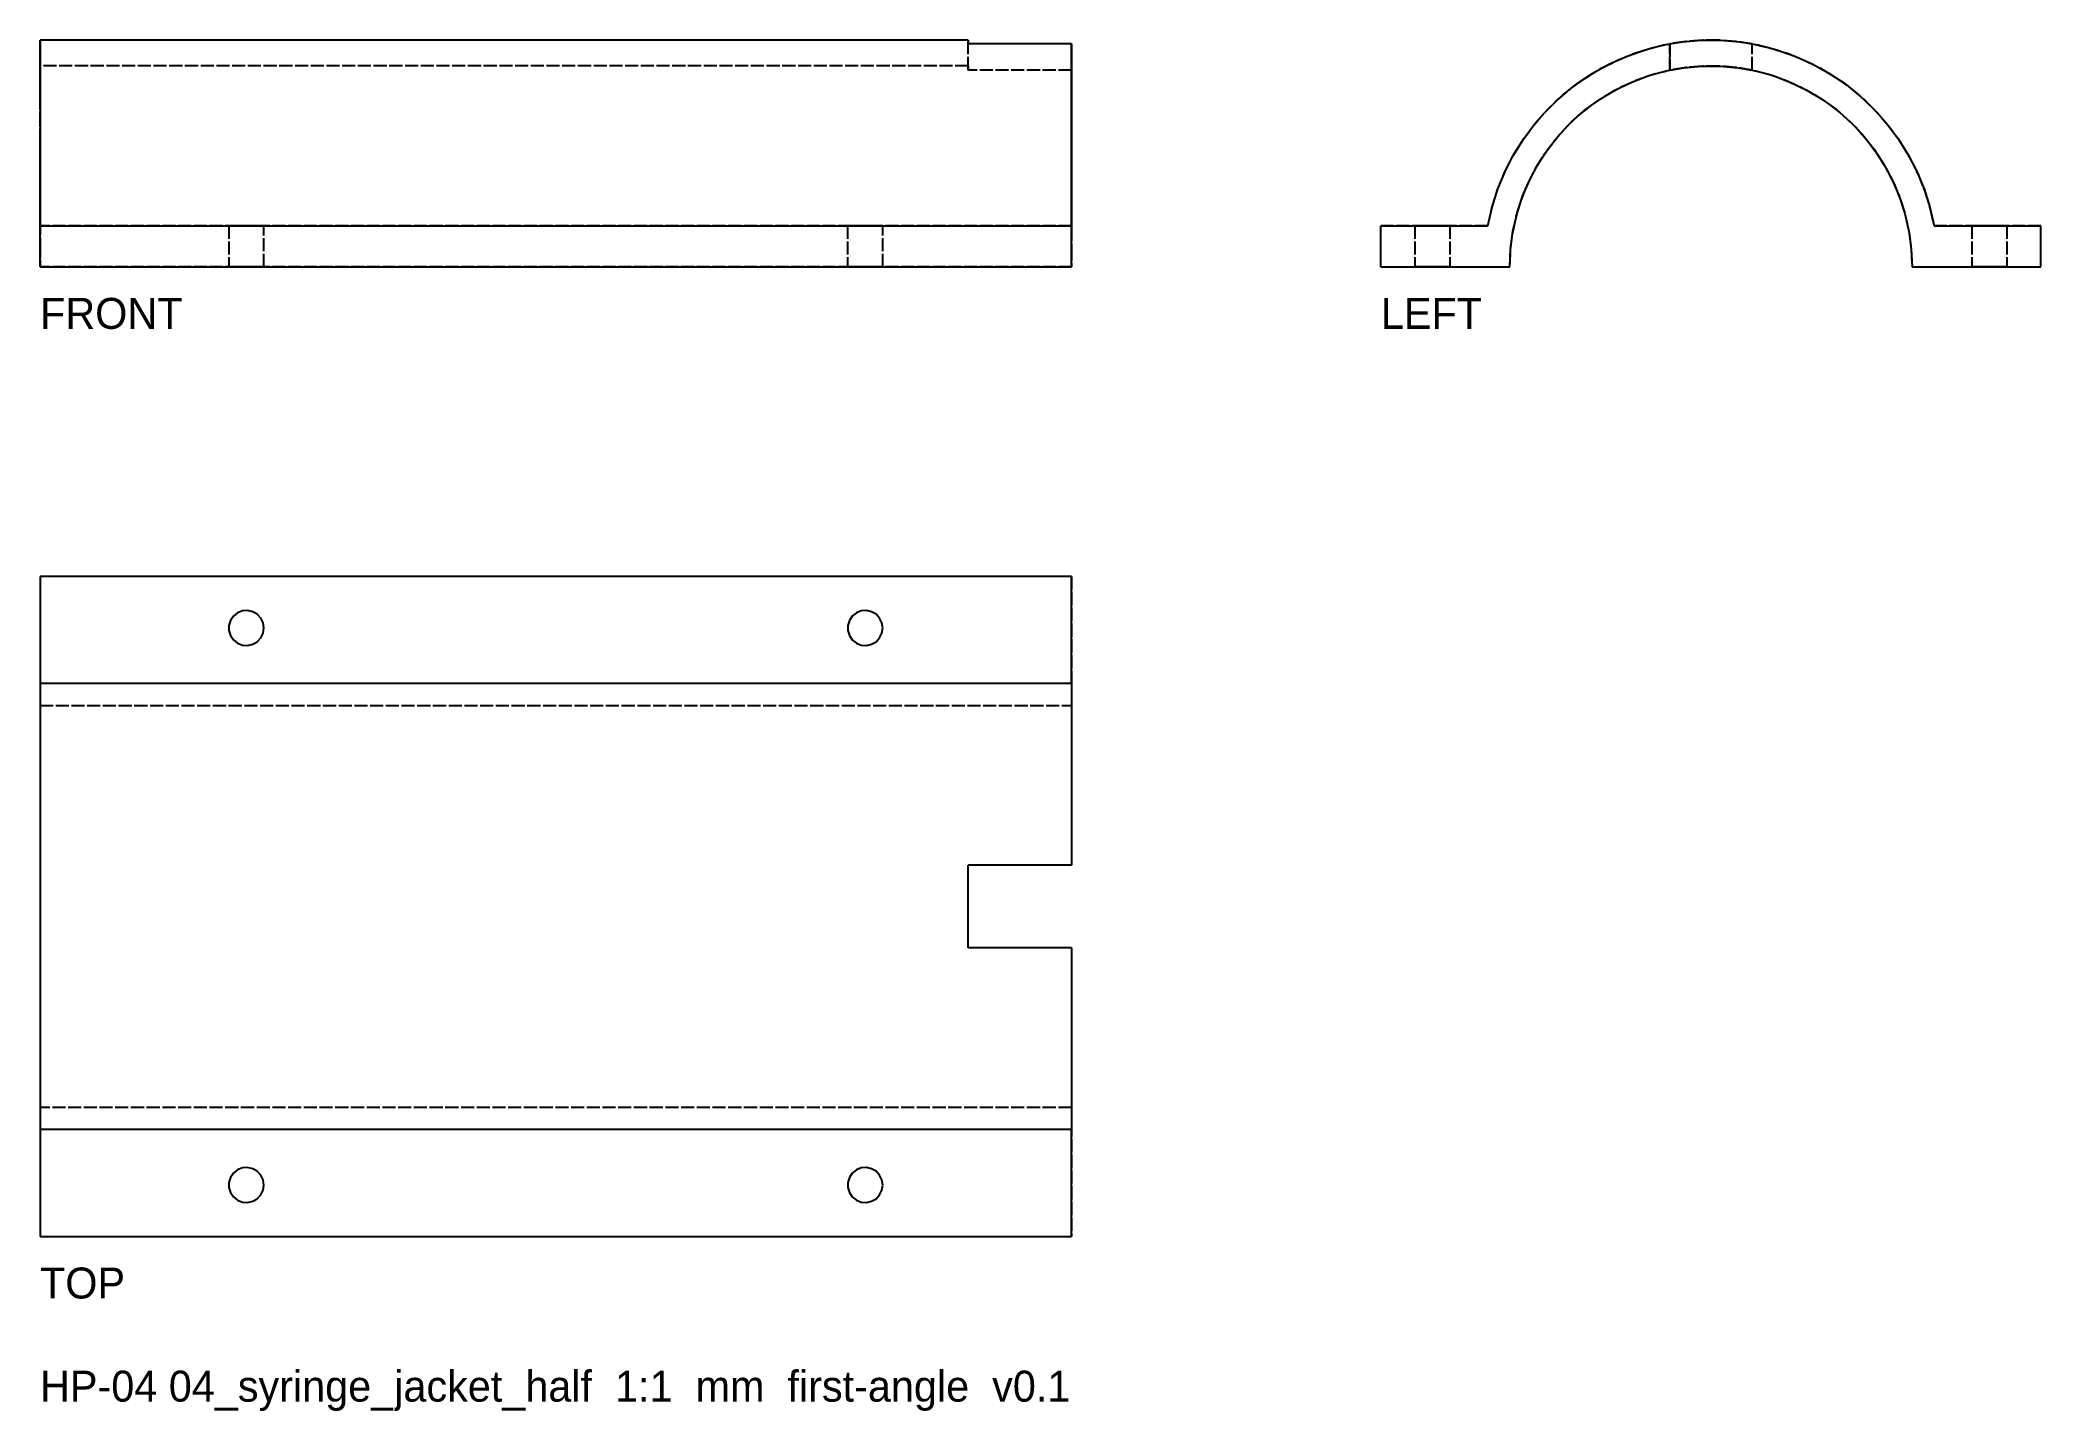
# Model space of a CAD drawing. Header units: millimetres. Extents: x 0 to 194, y -17 to 116.
import ezdxf

# ---------------------------------------------------------------- set-up
doc = ezdxf.new("R2010")
doc.units = ezdxf.units.MM
doc.linetypes.add('DASHED', pattern=[1.524, 1.27, -0.254])
for name, color, linetype in [('HIDDEN', 8, 'DASHED'), ('TEXT', 3, 'Continuous'), ('VISIBLE', 7, 'Continuous')]:
    doc.layers.add(name, color=color, linetype=linetype)

msp = doc.modelspace()

# ---------------------------------------------------------------- linework, layer by layer
at = {"layer": 'HIDDEN'}
for points in [[(0, 98), (0, 100.12), (0, 102.18), (0, 104.16), (0, 106.05), (0, 107.81), (0, 109.44), (0, 110.91), (0, 112.22), (0, 113.35), (0, 114.29), (0, 115.03), (0, 115.57), (0, 115.89), (0, 116)], [(90, 116), (90, 116), (90, 115.99), (90, 115.98), (90, 115.97), (90, 115.95), (90, 115.93), (90, 115.91), (90, 115.88), (90, 115.85), (90, 115.81), (90, 115.77), (90, 115.73), (90, 115.68), (90, 115.63)], [(100, 115.63), (90, 115.63)], [(90, 113.09), (90, 115.63)], [(90, 113.09), (90, 115.63)], [(100, 98), (100, 99.85), (100, 101.65), (100, 103.39), (100, 105.07), (100, 106.66), (100, 108.16), (100, 109.56), (100, 110.84), (100, 111.99), (100, 113.01), (100, 113.89), (100, 114.63), (100, 115.21), (100, 115.63)], [(100, 115.63), (100, 113.09)], [(100, 113.09), (100, 115.63)], [(140.37, 98), (140.76, 99.72), (141.29, 101.41), (141.95, 103.05), (142.74, 104.63), (143.65, 106.14), (144.69, 107.57), (145.83, 108.92), (147.08, 110.17), (148.43, 111.31), (149.86, 112.35), (151.37, 113.26), (152.95, 114.05), (154.59, 114.71), (156.28, 115.24), (158, 115.63)], [(166, 115.63), (164.41, 115.87), (162.8, 115.99), (161.2, 115.99), (159.59, 115.87), (158, 115.63)], [(158, 115.63), (158, 113.09)], [(158, 113.09), (158, 115.63)], [(166, 115.63), (167.72, 115.24), (169.41, 114.71), (171.05, 114.05), (172.63, 113.26), (174.14, 112.35), (175.57, 111.31), (176.92, 110.17), (178.17, 108.92), (179.31, 107.57), (180.35, 106.14), (181.26, 104.63), (182.05, 103.05), (182.71, 101.41), (183.24, 99.72), (183.63, 98)], [(166, 113.09), (166, 115.63)], [(166, 113.09), (166, 115.63)], [(0, 94), (0, 96.18), (0, 98.34), (0, 100.44), (0, 102.46), (0, 104.37), (0, 106.16), (0, 107.79), (0, 109.25), (0, 110.51), (0, 111.57), (0, 112.41), (0, 113.01), (0, 113.38), (0, 113.5)], [(0, 113.5), (0, 113.38), (0, 113.01), (0, 112.41), (0, 111.57), (0, 110.51), (0, 109.25), (0, 107.79), (0, 106.16), (0, 104.37), (0, 102.46), (0, 100.44), (0, 98.34), (0, 96.18), (0, 94)], [(90, 113.5), (0, 113.5)], [(90, 113.09), (90, 113.14), (90, 113.2), (90, 113.24), (90, 113.29), (90, 113.33), (90, 113.36), (90, 113.4), (90, 113.42), (90, 113.45), (90, 113.47), (90, 113.48), (90, 113.49), (90, 113.5), (90, 113.5)], [(90, 113.5), (90, 113.5), (90, 113.49), (90, 113.48), (90, 113.47), (90, 113.45), (90, 113.42), (90, 113.4), (90, 113.36), (90, 113.33), (90, 113.29), (90, 113.24), (90, 113.2), (90, 113.14), (90, 113.09)], [(100, 113.09), (90, 113.09)], [(100, 113.09), (90, 113.09)], [(100, 113.09), (100, 112.61), (100, 111.95), (100, 111.12), (100, 110.13), (100, 108.99), (100, 107.71), (100, 106.29), (100, 104.76), (100, 103.13), (100, 101.41), (100, 99.62), (100, 97.78), (100, 95.9), (100, 94)], [(100, 94), (100, 95.9), (100, 97.78), (100, 99.62), (100, 101.41), (100, 103.13), (100, 104.76), (100, 106.29), (100, 107.71), (100, 108.99), (100, 110.13), (100, 111.12), (100, 111.95), (100, 112.61), (100, 113.09)], [(142.5, 94), (142.57, 95.66), (142.78, 97.31), (143.13, 98.93), (143.62, 100.52), (144.25, 102.06), (145, 103.55), (145.87, 104.96), (146.86, 106.29), (147.96, 107.54), (149.17, 108.68), (150.47, 109.72), (151.85, 110.65), (153.3, 111.45), (154.82, 112.13), (156.39, 112.68), (158, 113.09)], [(166, 113.09), (164.41, 113.35), (162.81, 113.48), (161.19, 113.48), (159.59, 113.35), (158, 113.09)], [(166, 113.09), (167.61, 112.68), (169.18, 112.13), (170.7, 111.45), (172.15, 110.65), (173.53, 109.72), (174.83, 108.68), (176.04, 107.54), (177.14, 106.29), (178.13, 104.96), (179, 103.55), (179.75, 102.06), (180.38, 100.52), (180.87, 98.93), (181.22, 97.31), (181.43, 95.66), (181.5, 94)], [(0, 94), (0, 98)], [(100, 98), (0, 98)], [(100, 98), (0, 98)], [(100, 98), (0, 98)], [(21.7, 98), (21.66, 98), (21.53, 98), (21.33, 98), (21.06, 98), (20.74, 98), (20.38, 98), (20, 98), (19.62, 98), (19.26, 98), (18.94, 98), (18.67, 98), (18.47, 98), (18.34, 98), (18.3, 98)], [(18.3, 98), (18.34, 98), (18.47, 98), (18.67, 98), (18.94, 98), (19.26, 98), (19.62, 98), (20, 98), (20.38, 98), (20.74, 98), (21.06, 98), (21.33, 98), (21.53, 98), (21.66, 98), (21.7, 98)], [(21.7, 98), (21.66, 98), (21.53, 98), (21.33, 98), (21.06, 98), (20.74, 98), (20.38, 98), (20, 98), (19.62, 98), (19.26, 98), (18.94, 98), (18.67, 98), (18.47, 98), (18.34, 98), (18.3, 98)], [(18.3, 98), (18.34, 98), (18.47, 98), (18.67, 98), (18.94, 98), (19.26, 98), (19.62, 98), (20, 98), (20.38, 98), (20.74, 98), (21.06, 98), (21.33, 98), (21.53, 98), (21.66, 98), (21.7, 98)], [(18.3, 98), (18.3, 94)], [(18.3, 98), (18.3, 94)], [(21.7, 94), (21.7, 98)], [(21.7, 94), (21.7, 98)], [(81.7, 98), (81.66, 98), (81.53, 98), (81.33, 98), (81.06, 98), (80.74, 98), (80.38, 98), (80, 98), (79.62, 98), (79.26, 98), (78.94, 98), (78.67, 98), (78.47, 98), (78.34, 98), (78.3, 98)], [(78.3, 98), (78.34, 98), (78.47, 98), (78.67, 98), (78.94, 98), (79.26, 98), (79.62, 98), (80, 98), (80.38, 98), (80.74, 98), (81.06, 98), (81.33, 98), (81.53, 98), (81.66, 98), (81.7, 98)], [(81.7, 98), (81.66, 98), (81.53, 98), (81.33, 98), (81.06, 98), (80.74, 98), (80.38, 98), (80, 98), (79.62, 98), (79.26, 98), (78.94, 98), (78.67, 98), (78.47, 98), (78.34, 98), (78.3, 98)], [(78.3, 98), (78.34, 98), (78.47, 98), (78.67, 98), (78.94, 98), (79.26, 98), (79.62, 98), (80, 98), (80.38, 98), (80.74, 98), (81.06, 98), (81.33, 98), (81.53, 98), (81.66, 98), (81.7, 98)], [(78.3, 98), (78.3, 94)], [(78.3, 98), (78.3, 94)], [(81.7, 94), (81.7, 98)], [(81.7, 94), (81.7, 98)], [(100, 94), (100, 98)], [(130, 94), (130, 98)], [(140.37, 98), (130, 98)], [(135, 98), (134.81, 98), (134.62, 98), (134.44, 98), (134.26, 98), (134.1, 98), (133.94, 98), (133.8, 98), (133.67, 98), (133.56, 98), (133.47, 98), (133.4, 98), (133.34, 98), (133.31, 98), (133.3, 98)], [(133.3, 98), (133.34, 98), (133.47, 98), (133.67, 98), (133.94, 98), (134.26, 98), (134.62, 98), (135, 98), (135.38, 98), (135.74, 98), (136.06, 98), (136.33, 98), (136.53, 98), (136.66, 98), (136.7, 98)], [(135, 98), (134.81, 98), (134.62, 98), (134.44, 98), (134.26, 98), (134.1, 98), (133.94, 98), (133.8, 98), (133.67, 98), (133.56, 98), (133.47, 98), (133.4, 98), (133.34, 98), (133.31, 98), (133.3, 98)], [(133.3, 98), (133.34, 98), (133.47, 98), (133.67, 98), (133.94, 98), (134.26, 98), (134.62, 98), (135, 98), (135.38, 98), (135.74, 98), (136.06, 98), (136.33, 98), (136.53, 98), (136.66, 98), (136.7, 98)], [(133.3, 98), (133.3, 94)], [(133.3, 98), (133.3, 94)], [(136.7, 98), (136.69, 98), (136.66, 98), (136.6, 98), (136.53, 98), (136.44, 98), (136.33, 98), (136.2, 98), (136.06, 98), (135.9, 98), (135.74, 98), (135.56, 98), (135.38, 98), (135.19, 98), (135, 98)], [(136.7, 98), (136.69, 98), (136.66, 98), (136.6, 98), (136.53, 98), (136.44, 98), (136.33, 98), (136.2, 98), (136.06, 98), (135.9, 98), (135.74, 98), (135.56, 98), (135.38, 98), (135.19, 98), (135, 98)], [(136.7, 98), (136.7, 94)], [(136.7, 98), (136.7, 94)], [(194, 98), (183.63, 98)], [(189, 98), (188.81, 98), (188.62, 98), (188.44, 98), (188.26, 98), (188.1, 98), (187.94, 98), (187.8, 98), (187.67, 98), (187.56, 98), (187.47, 98), (187.4, 98), (187.34, 98), (187.31, 98), (187.3, 98)], [(187.3, 98), (187.34, 98), (187.47, 98), (187.67, 98), (187.94, 98), (188.26, 98), (188.62, 98), (189, 98), (189.38, 98), (189.74, 98), (190.06, 98), (190.33, 98), (190.53, 98), (190.66, 98), (190.7, 98)], [(189, 98), (188.81, 98), (188.62, 98), (188.44, 98), (188.26, 98), (188.1, 98), (187.94, 98), (187.8, 98), (187.67, 98), (187.56, 98), (187.47, 98), (187.4, 98), (187.34, 98), (187.31, 98), (187.3, 98)], [(187.3, 98), (187.34, 98), (187.47, 98), (187.67, 98), (187.94, 98), (188.26, 98), (188.62, 98), (189, 98), (189.38, 98), (189.74, 98), (190.06, 98), (190.33, 98), (190.53, 98), (190.66, 98), (190.7, 98)], [(187.3, 98), (187.3, 94)], [(187.3, 98), (187.3, 94)], [(190.7, 98), (190.69, 98), (190.66, 98), (190.6, 98), (190.53, 98), (190.44, 98), (190.33, 98), (190.2, 98), (190.06, 98), (189.9, 98), (189.74, 98), (189.56, 98), (189.38, 98), (189.19, 98), (189, 98)], [(190.7, 98), (190.69, 98), (190.66, 98), (190.6, 98), (190.53, 98), (190.44, 98), (190.33, 98), (190.2, 98), (190.06, 98), (189.9, 98), (189.74, 98), (189.56, 98), (189.38, 98), (189.19, 98), (189, 98)], [(190.7, 98), (190.7, 94)], [(190.7, 98), (190.7, 94)], [(194, 94), (194, 98)], [(100, 94), (0, 94)], [(0, 94), (100, 94)], [(100, 94), (0, 94)], [(21.7, 94), (21.66, 94), (21.53, 94), (21.33, 94), (21.06, 94), (20.74, 94), (20.38, 94), (20, 94), (19.62, 94), (19.26, 94), (18.94, 94), (18.67, 94), (18.47, 94), (18.34, 94), (18.3, 94)], [(18.3, 94), (18.34, 94), (18.47, 94), (18.67, 94), (18.94, 94), (19.26, 94), (19.62, 94), (20, 94), (20.38, 94), (20.74, 94), (21.06, 94), (21.33, 94), (21.53, 94), (21.66, 94), (21.7, 94)], [(21.7, 94), (21.66, 94), (21.53, 94), (21.33, 94), (21.06, 94), (20.74, 94), (20.38, 94), (20, 94), (19.62, 94), (19.26, 94), (18.94, 94), (18.67, 94), (18.47, 94), (18.34, 94), (18.3, 94)], [(18.3, 94), (18.34, 94), (18.47, 94), (18.67, 94), (18.94, 94), (19.26, 94), (19.62, 94), (20, 94), (20.38, 94), (20.74, 94), (21.06, 94), (21.33, 94), (21.53, 94), (21.66, 94), (21.7, 94)], [(81.7, 94), (81.66, 94), (81.53, 94), (81.33, 94), (81.06, 94), (80.74, 94), (80.38, 94), (80, 94), (79.62, 94), (79.26, 94), (78.94, 94), (78.67, 94), (78.47, 94), (78.34, 94), (78.3, 94)], [(78.3, 94), (78.34, 94), (78.47, 94), (78.67, 94), (78.94, 94), (79.26, 94), (79.62, 94), (80, 94), (80.38, 94), (80.74, 94), (81.06, 94), (81.33, 94), (81.53, 94), (81.66, 94), (81.7, 94)], [(81.7, 94), (81.66, 94), (81.53, 94), (81.33, 94), (81.06, 94), (80.74, 94), (80.38, 94), (80, 94), (79.62, 94), (79.26, 94), (78.94, 94), (78.67, 94), (78.47, 94), (78.34, 94), (78.3, 94)], [(78.3, 94), (78.34, 94), (78.47, 94), (78.67, 94), (78.94, 94), (79.26, 94), (79.62, 94), (80, 94), (80.38, 94), (80.74, 94), (81.06, 94), (81.33, 94), (81.53, 94), (81.66, 94), (81.7, 94)], [(130, 94), (142.5, 94)], [(135, 94), (134.81, 94), (134.62, 94), (134.44, 94), (134.26, 94), (134.1, 94), (133.94, 94), (133.8, 94), (133.67, 94), (133.56, 94), (133.47, 94), (133.4, 94), (133.34, 94), (133.31, 94), (133.3, 94)], [(133.3, 94), (133.34, 94), (133.47, 94), (133.67, 94), (133.94, 94), (134.26, 94), (134.62, 94), (135, 94), (135.38, 94), (135.74, 94), (136.06, 94), (136.33, 94), (136.53, 94), (136.66, 94), (136.7, 94)], [(135, 94), (134.81, 94), (134.62, 94), (134.44, 94), (134.26, 94), (134.1, 94), (133.94, 94), (133.8, 94), (133.67, 94), (133.56, 94), (133.47, 94), (133.4, 94), (133.34, 94), (133.31, 94), (133.3, 94)], [(133.3, 94), (133.34, 94), (133.47, 94), (133.67, 94), (133.94, 94), (134.26, 94), (134.62, 94), (135, 94), (135.38, 94), (135.74, 94), (136.06, 94), (136.33, 94), (136.53, 94), (136.66, 94), (136.7, 94)], [(136.7, 94), (136.69, 94), (136.66, 94), (136.6, 94), (136.53, 94), (136.44, 94), (136.33, 94), (136.2, 94), (136.06, 94), (135.9, 94), (135.74, 94), (135.56, 94), (135.38, 94), (135.19, 94), (135, 94)], [(136.7, 94), (136.69, 94), (136.66, 94), (136.6, 94), (136.53, 94), (136.44, 94), (136.33, 94), (136.2, 94), (136.06, 94), (135.9, 94), (135.74, 94), (135.56, 94), (135.38, 94), (135.19, 94), (135, 94)], [(181.5, 94), (194, 94)], [(189, 94), (188.81, 94), (188.62, 94), (188.44, 94), (188.26, 94), (188.1, 94), (187.94, 94), (187.8, 94), (187.67, 94), (187.56, 94), (187.47, 94), (187.4, 94), (187.34, 94), (187.31, 94), (187.3, 94)], [(187.3, 94), (187.34, 94), (187.47, 94), (187.67, 94), (187.94, 94), (188.26, 94), (188.62, 94), (189, 94), (189.38, 94), (189.74, 94), (190.06, 94), (190.33, 94), (190.53, 94), (190.66, 94), (190.7, 94)], [(189, 94), (188.81, 94), (188.62, 94), (188.44, 94), (188.26, 94), (188.1, 94), (187.94, 94), (187.8, 94), (187.67, 94), (187.56, 94), (187.47, 94), (187.4, 94), (187.34, 94), (187.31, 94), (187.3, 94)], [(187.3, 94), (187.34, 94), (187.47, 94), (187.67, 94), (187.94, 94), (188.26, 94), (188.62, 94), (189, 94), (189.38, 94), (189.74, 94), (190.06, 94), (190.33, 94), (190.53, 94), (190.66, 94), (190.7, 94)], [(190.7, 94), (190.69, 94), (190.66, 94), (190.6, 94), (190.53, 94), (190.44, 94), (190.33, 94), (190.2, 94), (190.06, 94), (189.9, 94), (189.74, 94), (189.56, 94), (189.38, 94), (189.19, 94), (189, 94)], [(190.7, 94), (190.69, 94), (190.66, 94), (190.6, 94), (190.53, 94), (190.44, 94), (190.33, 94), (190.2, 94), (190.06, 94), (189.9, 94), (189.74, 94), (189.56, 94), (189.38, 94), (189.19, 94), (189, 94)], [(0, 64), (0, 51.5)], [(100, 64), (0, 64)], [(100, 64), (100, 51.5)], [(21.7, 59), (21.62, 59.5), (21.4, 59.96), (21.06, 60.33), (20.62, 60.58), (20.13, 60.7), (19.62, 60.66), (19.15, 60.47), (18.75, 60.16), (18.47, 59.74), (18.32, 59.25), (18.32, 58.75), (18.47, 58.26), (18.75, 57.84), (19.15, 57.53), (19.62, 57.34), (20.13, 57.3), (20.62, 57.42), (21.06, 57.67), (21.4, 58.04), (21.62, 58.5), (21.7, 59)], [(81.7, 59), (81.62, 59.5), (81.4, 59.96), (81.06, 60.33), (80.62, 60.58), (80.13, 60.7), (79.62, 60.66), (79.15, 60.47), (78.75, 60.16), (78.47, 59.74), (78.32, 59.25), (78.32, 58.75), (78.47, 58.26), (78.75, 57.84), (79.15, 57.53), (79.62, 57.34), (80.13, 57.3), (80.62, 57.42), (81.06, 57.67), (81.4, 58.04), (81.62, 58.5), (81.7, 59)], [(0, 51.5), (0, 51.01), (0, 49.57), (0, 47.25), (0, 44.16), (0, 40.46), (0, 36.34), (0, 32), (0, 27.66), (0, 23.54), (0, 19.84), (0, 16.75), (0, 14.43), (0, 12.99), (0, 12.5)], [(0, 51.5), (100, 51.5)], [(100, 51.5), (100, 51.41), (100, 51.13), (100, 50.67), (100, 50.04), (100, 49.23), (100, 48.26), (100, 47.14), (100, 45.87), (100, 44.47), (100, 42.95), (100, 41.33), (100, 39.62), (100, 37.84), (100, 36)], [(90, 28), (90, 28.56), (90, 29.13), (90, 29.7), (90, 30.28), (90, 30.85), (90, 31.42), (90, 32), (90, 32.58), (90, 33.15), (90, 33.72), (90, 34.3), (90, 34.87), (90, 35.44), (90, 36)], [(100, 36), (90, 36)], [(100, 28), (90, 28)], [(100, 28), (100, 26.16), (100, 24.38), (100, 22.67), (100, 21.05), (100, 19.53), (100, 18.13), (100, 16.86), (100, 15.74), (100, 14.77), (100, 13.96), (100, 13.33), (100, 12.87), (100, 12.59), (100, 12.5)], [(0, 12.5), (0, 0)], [(100, 12.5), (0, 12.5)], [(100, 12.5), (100, 0)], [(21.7, 5), (21.62, 5.5), (21.4, 5.96), (21.06, 6.33), (20.62, 6.58), (20.13, 6.7), (19.62, 6.66), (19.15, 6.47), (18.75, 6.16), (18.47, 5.74), (18.32, 5.25), (18.32, 4.75), (18.47, 4.26), (18.75, 3.84), (19.15, 3.53), (19.62, 3.34), (20.13, 3.3), (20.62, 3.42), (21.06, 3.67), (21.4, 4.04), (21.62, 4.5), (21.7, 5)], [(81.7, 5), (81.62, 5.5), (81.4, 5.96), (81.06, 6.33), (80.62, 6.58), (80.13, 6.7), (79.62, 6.66), (79.15, 6.47), (78.75, 6.16), (78.47, 5.74), (78.32, 5.25), (78.32, 4.75), (78.47, 4.26), (78.75, 3.84), (79.15, 3.53), (79.62, 3.34), (80.13, 3.3), (80.62, 3.42), (81.06, 3.67), (81.4, 4.04), (81.62, 4.5), (81.7, 5)], [(0, 0), (100, 0)]]:
    msp.add_lwpolyline(points, dxfattribs=at)
at = {"layer": 'VISIBLE'}
for points in [[(0, 116), (0, 115.89), (0, 115.57), (0, 115.03), (0, 114.29), (0, 113.35), (0, 112.22), (0, 110.91), (0, 109.44), (0, 107.81), (0, 106.05), (0, 104.16), (0, 102.18), (0, 100.12), (0, 98)], [(90, 116), (0, 116)], [(90, 115.63), (90, 115.68), (90, 115.73), (90, 115.77), (90, 115.81), (90, 115.85), (90, 115.88), (90, 115.91), (90, 115.93), (90, 115.95), (90, 115.97), (90, 115.98), (90, 115.99), (90, 116), (90, 116)], [(100, 115.63), (90, 115.63)], [(100, 115.63), (100, 115.21), (100, 114.63), (100, 113.89), (100, 113.01), (100, 111.99), (100, 110.84), (100, 109.56), (100, 108.16), (100, 106.66), (100, 105.07), (100, 103.39), (100, 101.65), (100, 99.85), (100, 98)], [(140.37, 98), (140.78, 99.8), (141.34, 101.57), (142.05, 103.27), (142.9, 104.92), (143.89, 106.48), (145, 107.96), (146.23, 109.34), (147.58, 110.61), (149.02, 111.77), (150.56, 112.79), (152.18, 113.69), (153.87, 114.44), (155.62, 115.05), (157.41, 115.52), (159.23, 115.83), (161.07, 115.98), (162.93, 115.98), (164.77, 115.83), (166.59, 115.52), (168.38, 115.05), (170.13, 114.44), (171.82, 113.69), (173.44, 112.79), (174.98, 111.77), (176.42, 110.61), (177.77, 109.34), (179, 107.96), (180.11, 106.48), (181.1, 104.92), (181.95, 103.27), (182.66, 101.57), (183.22, 99.8), (183.63, 98)], [(142.5, 94), (142.58, 95.75), (142.81, 97.48), (143.2, 99.19), (143.74, 100.85), (144.43, 102.46), (145.26, 104), (146.22, 105.46), (147.32, 106.83), (148.52, 108.09), (149.84, 109.25), (151.26, 110.27), (152.76, 111.17), (154.34, 111.93), (155.97, 112.55), (157.66, 113.01), (159.38, 113.32), (161.13, 113.48), (162.87, 113.48), (164.62, 113.32), (166.34, 113.01), (168.03, 112.55), (169.66, 111.93), (171.24, 111.17), (172.74, 110.27), (174.16, 109.25), (175.48, 108.09), (176.68, 106.83), (177.78, 105.46), (178.74, 104), (179.57, 102.46), (180.26, 100.85), (180.8, 99.19), (181.19, 97.48), (181.42, 95.75), (181.5, 94)], [(0, 94), (0, 98)], [(0, 98), (100, 98)], [(100, 94), (100, 98)], [(130, 94), (130, 98)], [(130, 98), (140.37, 98)], [(183.63, 98), (194, 98)], [(194, 94), (194, 98)], [(0, 94), (100, 94)], [(130, 94), (142.5, 94)], [(181.5, 94), (194, 94)], [(0, 64), (0, 53.63)], [(100, 64), (0, 64)], [(100, 53.63), (100, 64)], [(21.7, 59), (21.62, 59.5), (21.4, 59.96), (21.06, 60.33), (20.62, 60.58), (20.13, 60.7), (19.62, 60.66), (19.15, 60.47), (18.75, 60.16), (18.47, 59.74), (18.32, 59.25), (18.32, 58.75), (18.47, 58.26), (18.75, 57.84), (19.15, 57.53), (19.62, 57.34), (20.13, 57.3), (20.62, 57.42), (21.06, 57.67), (21.4, 58.04), (21.62, 58.5), (21.7, 59)], [(81.7, 59), (81.62, 59.5), (81.4, 59.96), (81.06, 60.33), (80.62, 60.58), (80.13, 60.7), (79.62, 60.66), (79.15, 60.47), (78.75, 60.16), (78.47, 59.74), (78.32, 59.25), (78.32, 58.75), (78.47, 58.26), (78.75, 57.84), (79.15, 57.53), (79.62, 57.34), (80.13, 57.3), (80.62, 57.42), (81.06, 57.67), (81.4, 58.04), (81.62, 58.5), (81.7, 59)], [(0, 53.63), (0, 52.42), (0, 50.41), (0, 47.68), (0, 44.33), (0, 40.5), (0, 36.33), (0, 32), (0, 27.67), (0, 23.5), (0, 19.67), (0, 16.32), (0, 13.59), (0, 11.58), (0, 10.37)], [(100, 53.63), (0, 53.63)], [(100, 53.63), (100, 53.21), (100, 52.63), (100, 51.89), (100, 51.01), (100, 49.99), (100, 48.84), (100, 47.56), (100, 46.16), (100, 44.66), (100, 43.07), (100, 41.39), (100, 39.65), (100, 37.85), (100, 36)], [(90, 28), (90, 28.57), (90, 29.14), (90, 29.71), (90, 30.28), (90, 30.85), (90, 31.43), (90, 32), (90, 32.57), (90, 33.15), (90, 33.72), (90, 34.29), (90, 34.86), (90, 35.43), (90, 36)], [(100, 36), (90, 36)], [(100, 28), (90, 28)], [(100, 28), (100, 26.15), (100, 24.35), (100, 22.61), (100, 20.93), (100, 19.34), (100, 17.84), (100, 16.44), (100, 15.16), (100, 14.01), (100, 12.99), (100, 12.11), (100, 11.37), (100, 10.79), (100, 10.37)], [(0, 10.37), (0, 0)], [(100, 10.37), (0, 10.37)], [(100, 0), (100, 10.37)], [(21.7, 5), (21.62, 5.5), (21.4, 5.96), (21.06, 6.33), (20.62, 6.58), (20.13, 6.7), (19.62, 6.66), (19.15, 6.47), (18.75, 6.16), (18.47, 5.74), (18.32, 5.25), (18.32, 4.75), (18.47, 4.26), (18.75, 3.84), (19.15, 3.53), (19.62, 3.34), (20.13, 3.3), (20.62, 3.42), (21.06, 3.67), (21.4, 4.04), (21.62, 4.5), (21.7, 5)], [(81.7, 5), (81.62, 5.5), (81.4, 5.96), (81.06, 6.33), (80.62, 6.58), (80.13, 6.7), (79.62, 6.66), (79.15, 6.47), (78.75, 6.16), (78.47, 5.74), (78.32, 5.25), (78.32, 4.75), (78.47, 4.26), (78.75, 3.84), (79.15, 3.53), (79.62, 3.34), (80.13, 3.3), (80.62, 3.42), (81.06, 3.67), (81.4, 4.04), (81.62, 4.5), (81.7, 5)], [(0, 0), (100, 0)]]:
    msp.add_lwpolyline(points, dxfattribs=at)

# ---------------------------------------------------------------- texts
at = {"layer": 'TEXT'}
for s, p in [('FRONT', (0, 88)), ('LEFT', (130, 88)), ('TOP', (0, -6)), ('HP-04 04_syringe_jacket_half  1:1  mm  first-angle  v0.1', (0, -16))]:
    msp.add_text(s, height=3, dxfattribs=at).set_placement(p)

doc.saveas('drawing.dxf')
